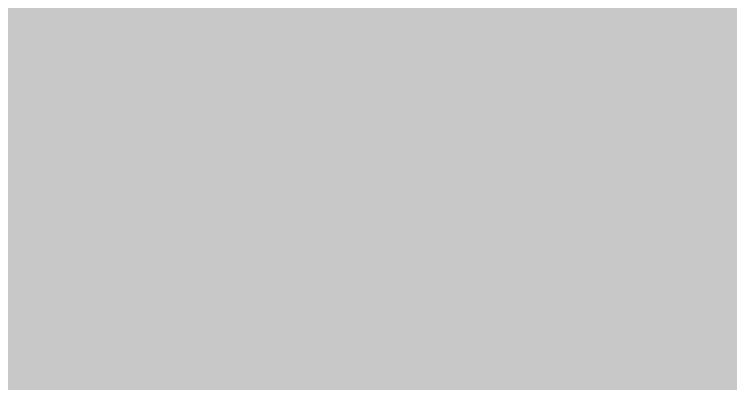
# Model space of a CAD drawing. Header units: centimetres. Extents: x -4381 to 5639, y -3920 to 4826.
# Drawn here: x 26.593 to 27.64, y 33.327 to 33.867 of the extents above; entities that cross this region are included whole.
import ezdxf
from ezdxf.xclip import XClip

# ---------------------------------------------------------------- set-up
doc = ezdxf.new("R2010")
doc.units = ezdxf.units.CM
doc.header["$MEASUREMENT"] = 0
doc.header["$XCLIPFRAME"] = 0
doc.set_wipeout_variables(frame=1)
doc.linetypes.add('Wipeout_Contour', pattern=[100, 0, -100])
doc.layers.add('01- MOBILIER', color=7, linetype='Continuous')
doc.layers.add('Drawing & Figure', color=7, linetype='Continuous')
doc.layers.add('01- MOBILIER_Pen_No__102', color=7, linetype='Continuous', lineweight=5, true_color=0xcccccc)

# ---------------------------------------------------------------- blocks, each defined once
blk = doc.blocks.new('Drawing_8_8', base_point=(-322.5754, 32.2036))
at = {"color": 254, "linetype": 'Wipeout_Contour', "lineweight": 0, "ltscale": 175.085064}
blk.add_wipeout([(25.7121, 33.3036), (28.5121, 33.3036), (28.5121, 35.4036), (25.7121, 35.4036)], dxfattribs=at).dxf.layer = '01- MOBILIER'
at = {"layer": '01- MOBILIER_Pen_No__102', "linetype": 'Continuous', "ltscale": 10}
blk.add_hatch(color=256, dxfattribs=at).paths.add_polyline_path([(25.7121, 33.3036), (28.5121, 33.3036), (28.5121, 35.4036), (25.7121, 35.4036)])

msp = doc.modelspace()

# ---------------------------------------------------------------- block references
at = {"layer": 'Drawing & Figure', "color": 151, "linetype": 'Continuous', "lineweight": 5, "ltscale": 10, "true_color": 0x80c2ff}
ref = msp.add_blockref('Drawing_8_8', (-322.57542, 32.20361), dxfattribs=at)
XClip(ref).set_block_clipping_path([(1, 23.6253966175), (50.7463984619, 45.1170657245)])

doc.saveas('drawing.dxf')
